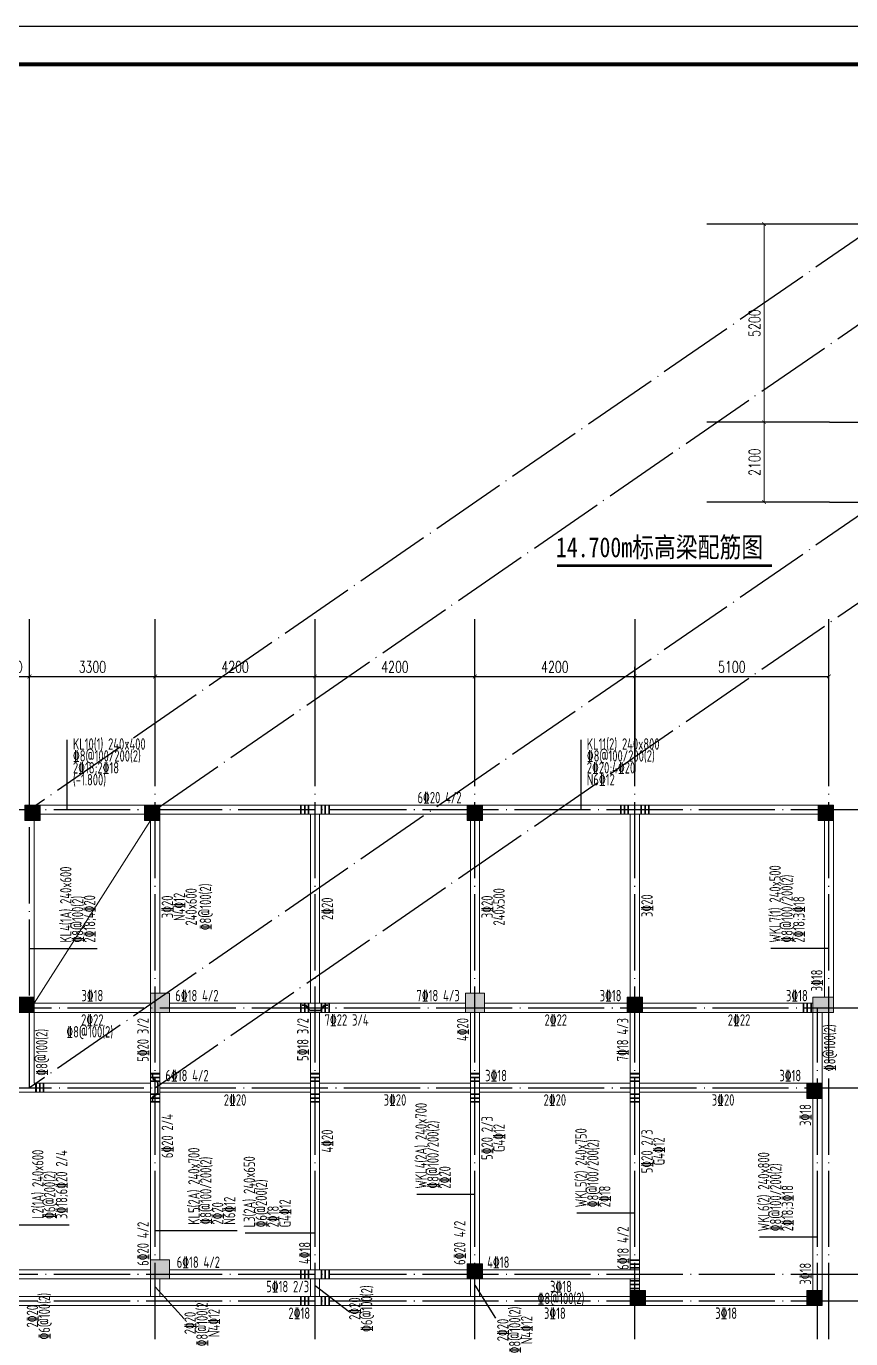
# Model space of a CAD drawing. Extents: x -638872 to -278819, y -139534 to 213996.
# Drawn here: x -314849 to -293188, y -38055 to -3591 of the extents above; entities that cross this region are included whole.
import ezdxf
from ezdxf.enums import TextEntityAlignment as Align

# ---------------------------------------------------------------- set-up
doc = ezdxf.new("R2010")
doc.units = 0
doc.header["$LTSCALE"] = 1000
doc.header["$MEASUREMENT"] = 0
doc.linetypes.add('DOTE', pattern=[2.42, 2, -0.2, 0.02, -0.2])
doc.linetypes.add('线型3', pattern=[500, 300, -200])
doc.layers.get('0').update_dxf_attribs({"linetype": 'CONTINUOUS'})
doc.layers.get('Defpoints').update_dxf_attribs({"linetype": 'CONTINUOUS'})
for name, color, linetype in [('AXIS', 171, 'CONTINUOUS'), ('DIM_SYMB', 3, 'CONTINUOUS'), ('DOTE', 14, 'DOTE'), ('TK', 4, 'CONTINUOUS')]:
    doc.layers.add(name, color=color, linetype=linetype)
for name, color, linetype, lineweight in [('COLU', 7, 'CONTINUOUS', 0), ('COLU_HATCH', 251, 'CONTINUOUS', 0), ('梁', 4, 'CONTINUOUS', 18), ('梁原位标注', 7, 'CONTINUOUS', 25), ('梁原位标注竖向', 7, 'CONTINUOUS', 25), ('梁虚线', 134, '线型3', 18), ('梁集中标注', 2, 'CONTINUOUS', 25), ('梁集中标注竖向', 2, 'CONTINUOUS', 25), ('次梁吊筋', 1, 'CONTINUOUS', 40), ('次梁吊筋标注', 7, 'CONTINUOUS', 18), ('次梁箍筋', 1, 'CONTINUOUS', 40), ('零厚板', 7, 'CONTINUOUS', 18)]:
    doc.layers.add(name, color=color, linetype=linetype, lineweight=lineweight)
doc.styles.add('_TCH_DIM_T3', font='SIMPLEX', dxfattribs={"width": 0.705882, "bigfont": 'GBCBIG'})
doc.styles.add('FromPkpm', font='Pkpmeng', dxfattribs={"width": 0.7, "bigfont": 'hztxt'})
doc.styles.add('HT', font='simhei.ttf', dxfattribs={"width": 0.8})
doc.dimstyles.new('_TCH_ARCH&&100', dxfattribs={"dimtxt": 297.5, "dimasz": 100, "dimexe": 250, "dimexo": 300, "dimgap": 100, "dimtad": 1, "dimdec": 0, "dimzin": 0, "dimdsep": 46, "dimtxsty": '_TCH_DIM_T3', "dimblk": 'ARCHTICK', "dimcen": 0.09, "dimclrt": 7, "dimazin": 2, "dimtfac": 1, "dimtdec": 0, "dimtix": 1, "dimtmove": 2, "dimatfit": 3, "dimfxl": 0, "dimtolj": 1, "dimtzin": 0, "dimarcsym": 0})

# ---------------------------------------------------------------- blocks, each defined once
blk = doc.blocks.new('_ArchTick')
at = {"color": 0, "linetype": 'ByBlock', "const_width": 0.15}
blk.add_lwpolyline([(-0.5, -0.5), (0.5, 0.5)], dxfattribs=at)
blk = doc.blocks.new('*D14')
at = {"layer": 'AXIS', "color": 0, "lineweight": -2}
for p, q in [((-129171, 109950), (-130840, 109950)), ((-130590, 104750), (-130590, 109950)), ((-129171, 104750), (-130840, 104750))]:
    blk.add_line(p, q, dxfattribs=at)
at = {"layer": 'Defpoints', "color": 0}
for p in [(-130590, 109950), (-128871, 109950), (-128871, 104750)]:
    blk.add_point(p, dxfattribs=at)
at = {"layer": 'AXIS', "color": 0, "lineweight": -2, "xscale": 100, "yscale": 100, "zscale": 100}
for p, rotation in [((-130590, 109950), 90), ((-130590, 104750), 270)]:
    blk.add_blockref('_ArchTick', p, dxfattribs=dict(at, rotation=rotation))
at = {"layer": 'AXIS', "color": 7, "insert": (-130838, 107350), "char_height": 297.5, "attachment_point": 5, "rotation": 90, "style": '_TCH_DIM_T3'}
blk.add_mtext('\\A1;5200', dxfattribs=at)
blk = doc.blocks.new('*D15')
at = {"layer": 'AXIS', "color": 0, "lineweight": -2}
for p, q in [((-129171, 104750), (-130840, 104750)), ((-130590, 102650), (-130590, 104750)), ((-129171, 102650), (-130840, 102650))]:
    blk.add_line(p, q, dxfattribs=at)
at = {"layer": 'Defpoints', "color": 0}
for p in [(-130590, 104750), (-128871, 104750), (-128871, 102650)]:
    blk.add_point(p, dxfattribs=at)
at = {"layer": 'AXIS', "color": 0, "lineweight": -2, "xscale": 100, "yscale": 100, "zscale": 100}
for p, rotation in [((-130590, 104750), 90), ((-130590, 102650), 270)]:
    blk.add_blockref('_ArchTick', p, dxfattribs=dict(at, rotation=rotation))
at = {"layer": 'AXIS', "color": 7, "insert": (-130838, 103700), "char_height": 297.5, "attachment_point": 5, "rotation": 90, "style": '_TCH_DIM_T3'}
blk.add_mtext('\\A1;2100', dxfattribs=at)
blk = doc.blocks.new('*D16')
at = {"layer": 'AXIS', "color": 0, "lineweight": -2}
for p, q in [((-127581, 101918), (-127581, 100535)), ((-124281, 101918), (-124281, 100535)), ((-127581, 100785), (-124281, 100785))]:
    blk.add_line(p, q, dxfattribs=at)
at = {"layer": 'Defpoints', "color": 0}
for p in [(-127581, 102218), (-124281, 102218), (-124281, 100785)]:
    blk.add_point(p, dxfattribs=at)
at = {"layer": 'AXIS', "color": 0, "lineweight": -2, "xscale": 100, "yscale": 100, "zscale": 100, "rotation": 180}
blk.add_blockref('_ArchTick', (-127581, 100785), dxfattribs=at)
at = {"layer": 'AXIS', "color": 0, "lineweight": -2, "xscale": 100, "yscale": 100, "zscale": 100}
blk.add_blockref('_ArchTick', (-124281, 100785), dxfattribs=at)
at = {"layer": 'AXIS', "color": 7, "insert": (-125931, 101033), "char_height": 297.5, "attachment_point": 5, "style": '_TCH_DIM_T3'}
blk.add_mtext('\\A1;3300', dxfattribs=at)
blk = doc.blocks.new('GeYuanFrame_11813176', base_point=(18.76, 4.34))
at = {"layer": 'TK'}
blk.add_line((43.76, 414.34), (751.76, 414.34), dxfattribs=at)
blk.add_lwpolyline([(18.76, 424.34), (761.76, 424.34), (761.76, 4.34), (18.76, 4.34), (18.76, 424.34)], dxfattribs=at)
at = {"layer": 'TK', "const_width": 1}
blk.add_lwpolyline([(751.76, 414.34), (43.76, 414.34), (43.76, 14.34), (751.76, 14.34)], close=True, dxfattribs=at)
blk = doc.blocks.new('*D770')
at = {"layer": 'AXIS', "color": 0, "lineweight": -2}
for p, q in [((-315662, -22864), (-315662, -20414)), ((-315662, -20664), (-314762, -20664)), ((-314762, -22864), (-314762, -20414))]:
    blk.add_line(p, q, dxfattribs=at)
at = {"layer": 'Defpoints', "color": 0}
for p in [(-314762, -20664), (-315662, -23164), (-314762, -23164)]:
    blk.add_point(p, dxfattribs=at)
at = {"layer": 'AXIS', "color": 0, "lineweight": -2, "xscale": 100, "yscale": 100, "zscale": 100, "rotation": 180}
blk.add_blockref('_ArchTick', (-315662, -20664), dxfattribs=at)
at = {"layer": 'AXIS', "color": 0, "lineweight": -2, "xscale": 100, "yscale": 100, "zscale": 100}
blk.add_blockref('_ArchTick', (-314762, -20664), dxfattribs=at)
at = {"layer": 'AXIS', "color": 7, "insert": (-315212, -20415), "char_height": 297.5, "attachment_point": 5, "style": '_TCH_DIM_T3'}
blk.add_mtext('\\A1;900', dxfattribs=at)
blk = doc.blocks.new('*D771')
at = {"layer": 'AXIS', "color": 0, "lineweight": -2}
for p, q in [((-314762, -22864), (-314762, -20414)), ((-314762, -20664), (-311462, -20664)), ((-311462, -22864), (-311462, -20414))]:
    blk.add_line(p, q, dxfattribs=at)
at = {"layer": 'Defpoints', "color": 0}
for p in [(-311462, -20664), (-314762, -23164), (-311462, -23164)]:
    blk.add_point(p, dxfattribs=at)
at = {"layer": 'AXIS', "color": 0, "lineweight": -2, "xscale": 100, "yscale": 100, "zscale": 100, "rotation": 180}
blk.add_blockref('_ArchTick', (-314762, -20664), dxfattribs=at)
at = {"layer": 'AXIS', "color": 0, "lineweight": -2, "xscale": 100, "yscale": 100, "zscale": 100}
blk.add_blockref('_ArchTick', (-311462, -20664), dxfattribs=at)
at = {"layer": 'AXIS', "color": 7, "insert": (-313112, -20415), "char_height": 297.5, "attachment_point": 5, "style": '_TCH_DIM_T3'}
blk.add_mtext('\\A1;3300', dxfattribs=at)
blk = doc.blocks.new('*D772')
at = {"layer": 'AXIS', "color": 0, "lineweight": -2}
for p, q in [((-311462, -22864), (-311462, -20414)), ((-311462, -20664), (-307262, -20664)), ((-307262, -22864), (-307262, -20414))]:
    blk.add_line(p, q, dxfattribs=at)
at = {"layer": 'Defpoints', "color": 0}
for p in [(-307262, -20664), (-311462, -23164), (-307262, -23164)]:
    blk.add_point(p, dxfattribs=at)
at = {"layer": 'AXIS', "color": 0, "lineweight": -2, "xscale": 100, "yscale": 100, "zscale": 100, "rotation": 180}
blk.add_blockref('_ArchTick', (-311462, -20664), dxfattribs=at)
at = {"layer": 'AXIS', "color": 0, "lineweight": -2, "xscale": 100, "yscale": 100, "zscale": 100}
blk.add_blockref('_ArchTick', (-307262, -20664), dxfattribs=at)
at = {"layer": 'AXIS', "color": 7, "insert": (-309362, -20415), "char_height": 297.5, "attachment_point": 5, "style": '_TCH_DIM_T3'}
blk.add_mtext('\\A1;4200', dxfattribs=at)
blk = doc.blocks.new('*D773')
at = {"layer": 'AXIS', "color": 0, "lineweight": -2}
for p, q in [((-307262, -22864), (-307262, -20414)), ((-307262, -20664), (-303062, -20664)), ((-303062, -22864), (-303062, -20414))]:
    blk.add_line(p, q, dxfattribs=at)
at = {"layer": 'Defpoints', "color": 0}
for p in [(-303062, -20664), (-307262, -23164), (-303062, -23164)]:
    blk.add_point(p, dxfattribs=at)
at = {"layer": 'AXIS', "color": 0, "lineweight": -2, "xscale": 100, "yscale": 100, "zscale": 100, "rotation": 180}
blk.add_blockref('_ArchTick', (-307262, -20664), dxfattribs=at)
at = {"layer": 'AXIS', "color": 0, "lineweight": -2, "xscale": 100, "yscale": 100, "zscale": 100}
blk.add_blockref('_ArchTick', (-303062, -20664), dxfattribs=at)
at = {"layer": 'AXIS', "color": 7, "insert": (-305162, -20415), "char_height": 297.5, "attachment_point": 5, "style": '_TCH_DIM_T3'}
blk.add_mtext('\\A1;4200', dxfattribs=at)
blk = doc.blocks.new('*D774')
at = {"layer": 'AXIS', "color": 0, "lineweight": -2}
for p, q in [((-303062, -22864), (-303062, -20414)), ((-303062, -20664), (-298862, -20664)), ((-298862, -22864), (-298862, -20414))]:
    blk.add_line(p, q, dxfattribs=at)
at = {"layer": 'Defpoints', "color": 0}
for p in [(-298862, -20664), (-303062, -23164), (-298862, -23164)]:
    blk.add_point(p, dxfattribs=at)
at = {"layer": 'AXIS', "color": 0, "lineweight": -2, "xscale": 100, "yscale": 100, "zscale": 100, "rotation": 180}
blk.add_blockref('_ArchTick', (-303062, -20664), dxfattribs=at)
at = {"layer": 'AXIS', "color": 0, "lineweight": -2, "xscale": 100, "yscale": 100, "zscale": 100}
blk.add_blockref('_ArchTick', (-298862, -20664), dxfattribs=at)
at = {"layer": 'AXIS', "color": 7, "insert": (-300962, -20415), "char_height": 297.5, "attachment_point": 5, "style": '_TCH_DIM_T3'}
blk.add_mtext('\\A1;4200', dxfattribs=at)
blk = doc.blocks.new('*D775')
at = {"layer": 'AXIS', "color": 0, "lineweight": -2}
for p, q in [((-298862, -22864), (-298862, -20414)), ((-298862, -20664), (-293762, -20664)), ((-293762, -22864), (-293762, -20414))]:
    blk.add_line(p, q, dxfattribs=at)
at = {"layer": 'Defpoints', "color": 0}
for p in [(-293762, -20664), (-298862, -23164), (-293762, -23164)]:
    blk.add_point(p, dxfattribs=at)
at = {"layer": 'AXIS', "color": 0, "lineweight": -2, "xscale": 100, "yscale": 100, "zscale": 100, "rotation": 180}
blk.add_blockref('_ArchTick', (-298862, -20664), dxfattribs=at)
at = {"layer": 'AXIS', "color": 0, "lineweight": -2, "xscale": 100, "yscale": 100, "zscale": 100}
blk.add_blockref('_ArchTick', (-293762, -20664), dxfattribs=at)
at = {"layer": 'AXIS', "color": 7, "insert": (-296312, -20415), "char_height": 297.5, "attachment_point": 5, "style": '_TCH_DIM_T3'}
blk.add_mtext('\\A1;5100', dxfattribs=at)
blk = doc.blocks.new('www')
at = {"layer": 'AXIS'}
for p, q in [((-128870.7, 109950.4), (-132089.7, 109950.4)), ((-128870.7, 104750.4), (-132089.7, 104750.4)), ((-128870.7, 102650.4), (-132089.7, 102650.4)), ((-127580.8, 102218.3), (-127580.8, 100215.6)), ((-124280.8, 102218.3), (-124280.8, 100215.6))]:
    blk.add_line(p, q, dxfattribs=at)
at = {"layer": 'DOTE', "color": 8, "linetype": 'DOTE'}
for p, q in [((-127580.8, 102218.3), (-127580.8, 110950.4)), ((-124280.8, 102160.1), (-124280.8, 110950.4)), ((-122441.4, 109950.4), (-128870.7, 109950.4)), ((-128870.7, 104750.4), (-122441.4, 104750.4)), ((-128870.7, 102650.4), (-122441.4, 102650.4))]:
    blk.add_line(p, q, dxfattribs=at)
at = {"layer": 'AXIS'}
for p1, p2, distance, text, picture, middle in [((-128870.7, 104750.4), (-128870.7, 109950.4), 1719, '5200', '*D14', (-130838.4, 107350.4)), ((-128870.7, 102650.4), (-128870.7, 104750.4), 1719, '2100', '*D15', (-130838.4, 103700.4)), ((-127580.8, 102218.3), (-124280.8, 102218.3), -1433.7, '3300', '*D16', (-125930.8, 101033.3))]:
    dim = blk.add_aligned_dim(p1=p1, p2=p2, distance=distance, text=text, dimstyle='_TCH_ARCH&&100', dxfattribs=at)
    dim.commit()
    dim.dimension.update_dxf_attribs({"geometry": picture, "text_midpoint": middle})

msp = doc.modelspace()

# ---------------------------------------------------------------- hatches: boundary and pattern name
at = {"layer": 'COLU_HATCH'}
for points in [[(-314482.43, -24443.97), (-314482.43, -24043.97), (-314882.43, -24043.97), (-314882.43, -24443.97)], [(-311342.43, -24443.97), (-311342.43, -24043.97), (-311742.43, -24043.97), (-311742.43, -24443.97)], [(-302862.43, -24443.97), (-302862.43, -24043.97), (-303262.43, -24043.97), (-303262.43, -24443.97)], [(-293642.43, -24443.97), (-293642.43, -24043.97), (-294042.43, -24043.97), (-294042.43, -24443.97)], [(-314642.43, -29483.97), (-314642.43, -29083.97), (-315042.43, -29083.97), (-315042.43, -29483.97)], [(-311082.43, -29483.97), (-311082.43, -28983.97), (-311582.43, -28983.97), (-311582.43, -29483.97)], [(-302812.43, -29483.97), (-302812.43, -28983.97), (-303312.43, -28983.97), (-303312.43, -29483.97)], [(-298662.43, -29483.97), (-298662.43, -29083.97), (-299062.43, -29083.97), (-299062.43, -29483.97)], [(-293642.43, -29483.97), (-293642.43, -29083.97), (-294182.43, -29083.97), (-294182.43, -29483.97)], [(-293942.43, -31743.97), (-293942.43, -31343.97), (-294342.43, -31343.97), (-294342.43, -31743.97)], [(-311082.43, -36483.97), (-311082.43, -35983.97), (-311582.43, -35983.97), (-311582.43, -36483.97)], [(-302862.43, -36483.97), (-302862.43, -36083.97), (-303262.43, -36083.97), (-303262.43, -36483.97)], [(-298582.43, -37183.97), (-298582.43, -36783.97), (-298982.43, -36783.97), (-298982.43, -37183.97)], [(-293942.43, -37183.97), (-293942.43, -36783.97), (-294342.43, -36783.97), (-294342.43, -37183.97)]]:
    msp.add_hatch(color=256, dxfattribs=at).paths.add_polyline_path(points)

# ---------------------------------------------------------------- linework, layer by layer
at = {"layer": 'AXIS'}
for p, q in [((-314762.43, -23163.97), (-314762.43, -19163.97)), ((-311462.43, -23163.97), (-311462.43, -19163.97)), ((-307262.43, -23163.97), (-307262.43, -19163.97)), ((-303062.43, -23163.97), (-303062.43, -19163.97)), ((-298862.43, -19163.97), (-298862.43, -23163.97)), ((-293762.43, -23163.97), (-293762.43, -19163.97))]:
    msp.add_line(p, q, dxfattribs=at)
at = {"layer": 'COLU'}
for points in [[(-314482.43, -24443.97), (-314482.43, -24043.97), (-314882.43, -24043.97), (-314882.43, -24443.97)], [(-311342.43, -24443.97), (-311342.43, -24043.97), (-311742.43, -24043.97), (-311742.43, -24443.97)], [(-302862.43, -24443.97), (-302862.43, -24043.97), (-303262.43, -24043.97), (-303262.43, -24443.97)], [(-293642.43, -24443.97), (-293642.43, -24043.97), (-294042.43, -24043.97), (-294042.43, -24443.97)], [(-314642.43, -29483.97), (-314642.43, -29083.97), (-315042.43, -29083.97), (-315042.43, -29483.97)], [(-311082.43, -29483.97), (-311082.43, -28983.97), (-311582.43, -28983.97), (-311582.43, -29483.97)], [(-302812.43, -29483.97), (-302812.43, -28983.97), (-303312.43, -28983.97), (-303312.43, -29483.97)], [(-298662.43, -29483.97), (-298662.43, -29083.97), (-299062.43, -29083.97), (-299062.43, -29483.97)], [(-293642.43, -29483.97), (-293642.43, -29083.97), (-294182.43, -29083.97), (-294182.43, -29483.97)], [(-293942.43, -31743.97), (-293942.43, -31343.97), (-294342.43, -31343.97), (-294342.43, -31743.97)], [(-311082.43, -36483.97), (-311082.43, -35983.97), (-311582.43, -35983.97), (-311582.43, -36483.97)], [(-302862.43, -36483.97), (-302862.43, -36083.97), (-303262.43, -36083.97), (-303262.43, -36483.97)], [(-298582.43, -37183.97), (-298582.43, -36783.97), (-298982.43, -36783.97), (-298982.43, -37183.97)], [(-293942.43, -37183.97), (-293942.43, -36783.97), (-294342.43, -36783.97), (-294342.43, -37183.97)]]:
    msp.add_lwpolyline(points, close=True, dxfattribs=at)
at = {"layer": 'DIM_SYMB', "const_width": 70}
msp.add_lwpolyline([(-300903.98, -17755.67), (-295255.49, -17755.67)], dxfattribs=at)
at = {"layer": 'DOTE', "color": 8, "linetype": 'DOTE'}
for p, q in [((-292457.2, -8785.78), (-314762.43, -24163.97)), ((-311462.43, -24163.97), (-289157.2, -8785.78)), ((-292457.2, -16085.78), (-314762.43, -31463.97)), ((-311462.43, -31463.97), (-289157.2, -16085.78)), ((-314762.43, -31463.97), (-314762.43, -23163.97)), ((-311462.43, -38063.97), (-311462.43, -23163.97)), ((-307262.43, -38063.97), (-307262.43, -23163.97)), ((-303062.43, -38063.97), (-303062.43, -23163.97)), ((-298862.43, -38063.97), (-298862.43, -23163.97)), ((-293762.43, -38063.97), (-293762.43, -23163.97)), ((-292762.43, -24163.97), (-337962.43, -24163.97)), ((-337962.43, -29363.97), (-292762.43, -29363.97)), ((-294062.43, -38063.97), (-294062.43, -29363.97)), ((-337962.43, -31463.97), (-292762.43, -31463.97)), ((-292762.43, -36363.97), (-337962.43, -36363.97)), ((-311462.43, -36692.63), (-310702.92, -37531.08)), ((-307262.43, -36659.97), (-306360.11, -37347.67)), ((-303062.43, -36649.96), (-302525.65, -37516.97)), ((-292762.43, -37063.97), (-337962.43, -37063.97))]:
    msp.add_line(p, q, dxfattribs=at)
at = {"layer": '梁', "lineweight": 18, "ltscale": 1}
for p, q in [((-314482.43, -24043.97), (-311742.43, -24043.97)), ((-311342.43, -24043.97), (-303262.43, -24043.97)), ((-302862.43, -24043.97), (-298862.43, -24043.97)), ((-298862.43, -24043.97), (-294042.43, -24043.97)), ((-314642.43, -29083.97), (-314642.43, -24443.97)), ((-314482.43, -24283.97), (-311742.43, -24283.97)), ((-311582.43, -28983.97), (-311582.43, -24443.97)), ((-293642.43, -29083.97), (-293642.43, -24443.97)), ((-314642.43, -29243.97), (-311582.43, -29243.97)), ((-293942.43, -31343.97), (-293942.43, -29483.97)), ((-293942.43, -36783.97), (-293942.43, -31743.97)), ((-298742.43, -36243.97), (-298742.43, -36483.97)), ((-332342.43, -37183.97), (-298982.43, -37183.97)), ((-298582.43, -37183.97), (-294342.43, -37183.97))]:
    msp.add_line(p, q, dxfattribs=at)
at = {"layer": '梁虚线', "lineweight": 18, "ltscale": 1}
for p, q in [((-311342.43, -24283.97), (-303262.43, -24283.97)), ((-311342.43, -28983.97), (-311342.43, -24443.97)), ((-307382.43, -29243.97), (-307382.43, -24283.97)), ((-307142.43, -29243.97), (-307142.43, -24283.97)), ((-303182.43, -28983.97), (-303182.43, -24443.97)), ((-302942.43, -28983.97), (-302942.43, -24443.97)), ((-302862.43, -24283.97), (-298862.43, -24283.97)), ((-298982.43, -29083.97), (-298982.43, -24283.97)), ((-298862.43, -24283.97), (-294042.43, -24283.97)), ((-298742.43, -29083.97), (-298742.43, -24283.97)), ((-293882.43, -29083.97), (-293882.43, -24443.97)), ((-311082.43, -29243.97), (-303312.43, -29243.97)), ((-302812.43, -29243.97), (-299062.43, -29243.97)), ((-298662.43, -29243.97), (-294182.43, -29243.97)), ((-314642.43, -29483.97), (-311582.43, -29483.97)), ((-314642.43, -31343.97), (-314642.43, -29483.97)), ((-311582.43, -35983.97), (-311582.43, -29483.97)), ((-311342.43, -35983.97), (-311342.43, -29483.97)), ((-311082.43, -29483.97), (-303312.43, -29483.97)), ((-307382.43, -36243.97), (-307382.43, -29483.97)), ((-307142.43, -36243.97), (-307142.43, -29483.97)), ((-303182.43, -36083.97), (-303182.43, -29483.97)), ((-302942.43, -36083.97), (-302942.43, -29483.97)), ((-302812.43, -29483.97), (-299062.43, -29483.97)), ((-298982.43, -36243.97), (-298982.43, -29483.97)), ((-298742.43, -36243.97), (-298742.43, -29483.97)), ((-298662.43, -29483.97), (-294182.43, -29483.97)), ((-294182.43, -31343.97), (-294182.43, -29483.97)), ((-314642.43, -31343.97), (-311582.43, -31343.97)), ((-311342.43, -31343.97), (-307382.43, -31343.97)), ((-307142.43, -31343.97), (-303182.43, -31343.97)), ((-302942.43, -31343.97), (-298982.43, -31343.97)), ((-298742.43, -31343.97), (-294342.43, -31343.97)), ((-315542.43, -31583.97), (-314762.43, -31583.97)), ((-314762.43, -31583.97), (-311582.43, -31583.97)), ((-311342.43, -31583.97), (-307382.43, -31583.97)), ((-307142.43, -31583.97), (-303182.43, -31583.97)), ((-302942.43, -31583.97), (-298982.43, -31583.97)), ((-298742.43, -31583.97), (-294342.43, -31583.97)), ((-294182.43, -36783.97), (-294182.43, -31743.97)), ((-319742.43, -36243.97), (-311582.43, -36243.97)), ((-319742.43, -36483.97), (-311582.43, -36483.97)), ((-311582.43, -36943.97), (-311582.43, -36483.97)), ((-311342.43, -36943.97), (-311342.43, -36483.97)), ((-311082.43, -36243.97), (-303262.43, -36243.97)), ((-311082.43, -36483.97), (-303262.43, -36483.97)), ((-307382.43, -36943.97), (-307382.43, -36483.97)), ((-307142.43, -36943.97), (-307142.43, -36483.97)), ((-303182.43, -36943.97), (-303182.43, -36483.97)), ((-302942.43, -36943.97), (-302942.43, -36483.97)), ((-302862.43, -36243.97), (-298742.43, -36243.97)), ((-302862.43, -36483.97), (-298742.43, -36483.97)), ((-298982.43, -36783.97), (-298982.43, -36483.97)), ((-298742.43, -36783.97), (-298742.43, -36483.97)), ((-332342.43, -36943.97), (-298982.43, -36943.97)), ((-298582.43, -36943.97), (-294342.43, -36943.97))]:
    msp.add_line(p, q, dxfattribs=at)
at = {"layer": '梁集中标注', "linetype": 'Continuous', "lineweight": 25, "ltscale": 1}
for p, q in [((-313772.43, -24163.97), (-313772.43, -22325.22)), ((-300272.43, -24163.97), (-300272.43, -22325.22))]:
    msp.add_line(p, q, dxfattribs=at)
at = {"layer": '梁集中标注竖向', "linetype": 'Continuous', "lineweight": 25, "ltscale": 1}
for p, q in [((-314762.43, -27803.97), (-312985.83, -27803.97)), ((-293762.43, -27803.97), (-295288.68, -27803.97)), ((-303062.43, -34263.97), (-304588.68, -34263.97)), ((-298862.43, -34753.97), (-300388.68, -34753.97)), ((-315662.43, -35059.55), (-313720.25, -35059.55)), ((-311462.43, -35210.11), (-309307.37, -35210.11)), ((-307262.43, -35281.07), (-309101.18, -35281.07)), ((-294062.43, -35383.97), (-295588.68, -35383.97))]:
    msp.add_line(p, q, dxfattribs=at)
at = {"layer": '次梁吊筋', "linetype": 'Continuous', "ltscale": 1, "const_width": 44.9}
for points in [[(-307607.43, -29293.97), (-307507.43, -29293.97)], [(-307507.43, -29293.97), (-307407.43, -29433.97)], [(-307117.43, -29433.97), (-307017.43, -29293.97)], [(-307017.43, -29293.97), (-306917.43, -29293.97)], [(-307407.43, -29433.97), (-307117.43, -29433.97)], [(-311532.43, -31218.97), (-311532.43, -31118.97)], [(-311392.43, -31318.97), (-311532.43, -31218.97)], [(-311392.43, -31608.97), (-311392.43, -31318.97)], [(-311532.43, -31708.97), (-311392.43, -31608.97)], [(-311532.43, -31808.97), (-311532.43, -31708.97)]]:
    msp.add_lwpolyline(points, dxfattribs=at)
at = {"layer": '次梁箍筋', "linetype": 'Continuous', "ltscale": 1, "const_width": 44.9}
for points in [[(-307632.43, -24043.97), (-307632.43, -24283.97)], [(-307532.43, -24043.97), (-307532.43, -24283.97)], [(-307432.43, -24043.97), (-307432.43, -24283.97)], [(-307092.43, -24043.97), (-307092.43, -24283.97)], [(-306992.43, -24043.97), (-306992.43, -24283.97)], [(-306892.43, -24043.97), (-306892.43, -24283.97)], [(-299232.43, -24043.97), (-299232.43, -24283.97)], [(-299132.43, -24043.97), (-299132.43, -24283.97)], [(-299032.43, -24043.97), (-299032.43, -24283.97)], [(-298692.43, -24043.97), (-298692.43, -24283.97)], [(-298592.43, -24043.97), (-298592.43, -24283.97)], [(-298492.43, -24043.97), (-298492.43, -24283.97)], [(-307632.43, -29243.97), (-307632.43, -29483.97)], [(-307532.43, -29243.97), (-307532.43, -29483.97)], [(-307432.43, -29243.97), (-307432.43, -29483.97)], [(-307092.43, -29243.97), (-307092.43, -29483.97)], [(-306992.43, -29243.97), (-306992.43, -29483.97)], [(-306892.43, -29243.97), (-306892.43, -29483.97)], [(-294432.43, -29243.97), (-294432.43, -29483.97)], [(-294332.43, -29243.97), (-294332.43, -29483.97)], [(-294232.43, -29243.97), (-294232.43, -29483.97)], [(-314592.43, -31343.97), (-314592.43, -31583.97)], [(-314492.43, -31343.97), (-314492.43, -31583.97)], [(-314392.43, -31343.97), (-314392.43, -31583.97)], [(-311582.43, -31093.97), (-311342.43, -31093.97)], [(-311582.43, -31193.97), (-311342.43, -31193.97)], [(-311582.43, -31293.97), (-311342.43, -31293.97)], [(-307382.43, -31093.97), (-307142.43, -31093.97)], [(-307382.43, -31193.97), (-307142.43, -31193.97)], [(-307382.43, -31293.97), (-307142.43, -31293.97)], [(-303182.43, -31093.97), (-302942.43, -31093.97)], [(-303182.43, -31193.97), (-302942.43, -31193.97)], [(-303182.43, -31293.97), (-302942.43, -31293.97)], [(-298982.43, -31093.97), (-298742.43, -31093.97)], [(-298982.43, -31193.97), (-298742.43, -31193.97)], [(-298982.43, -31293.97), (-298742.43, -31293.97)], [(-311582.43, -31633.97), (-311342.43, -31633.97)], [(-307382.43, -31633.97), (-307142.43, -31633.97)], [(-303182.43, -31633.97), (-302942.43, -31633.97)], [(-298982.43, -31633.97), (-298742.43, -31633.97)], [(-311582.43, -31733.97), (-311342.43, -31733.97)], [(-311582.43, -31833.97), (-311342.43, -31833.97)], [(-307382.43, -31733.97), (-307142.43, -31733.97)], [(-307382.43, -31833.97), (-307142.43, -31833.97)], [(-303182.43, -31733.97), (-302942.43, -31733.97)], [(-303182.43, -31833.97), (-302942.43, -31833.97)], [(-298982.43, -31733.97), (-298742.43, -31733.97)], [(-298982.43, -31833.97), (-298742.43, -31833.97)], [(-298982.43, -35993.97), (-298742.43, -35993.97)], [(-298982.43, -36093.97), (-298742.43, -36093.97)], [(-298982.43, -36193.97), (-298742.43, -36193.97)], [(-307632.43, -36243.97), (-307632.43, -36483.97)], [(-307532.43, -36243.97), (-307532.43, -36483.97)], [(-307432.43, -36243.97), (-307432.43, -36483.97)], [(-307092.43, -36243.97), (-307092.43, -36483.97)], [(-306992.43, -36243.97), (-306992.43, -36483.97)], [(-306892.43, -36243.97), (-306892.43, -36483.97)], [(-298982.43, -36533.97), (-298742.43, -36533.97)], [(-298982.43, -36633.97), (-298742.43, -36633.97)], [(-298982.43, -36733.97), (-298742.43, -36733.97)], [(-307632.43, -36943.97), (-307632.43, -37183.97)], [(-307532.43, -36943.97), (-307532.43, -37183.97)], [(-307432.43, -36943.97), (-307432.43, -37183.97)], [(-307092.43, -36943.97), (-307092.43, -37183.97)], [(-306992.43, -36943.97), (-306992.43, -37183.97)], [(-306892.43, -36943.97), (-306892.43, -37183.97)]]:
    msp.add_lwpolyline(points, dxfattribs=at)
at = {"layer": '零厚板', "lineweight": 18, "ltscale": 1}
msp.add_line((-311582.43, -24443.97), (-314642.43, -29243.97), dxfattribs=at)

# ---------------------------------------------------------------- block references
at = {"layer": 'COLU_HATCH', "xscale": 100, "yscale": 100, "zscale": 100}
msp.add_blockref('GeYuanFrame_11813176', (-353118.7, -45590.96), dxfattribs=at)
at = {"layer": '次梁吊筋标注'}
msp.add_blockref('www', (-164876.4, -118736.14), dxfattribs=at)

# ---------------------------------------------------------------- texts
at = {"layer": 'DIM_SYMB', "color": 7, "style": 'HT', "width": 0.8}
msp.add_text('14.700m标高梁配筋图', height=525.7384, dxfattribs=at).set_placement((-300933.84, -17532.97))
at = {"layer": '梁原位标注', "lineweight": 25, "style": 'FromPkpm', "width": 0.7}
for s, p in [('6\x8420 4/2', (-303412.43, -23993.97)), ('7\x8418 4/3', (-303462.43, -29193.97)), ('3\x8418', (-299212.43, -29193.97)), ('3\x8418', (-294317.99, -29193.97)), ('3\x8418', (-294492.43, -31293.97)), ('6\x8418 4/2', (-309760.31, -36193.97)), ('4\x8418', (-302156.33, -36193.97))]:
    msp.add_text(s, height=300, dxfattribs=at).set_placement(p, align=Align.RIGHT)
msp.add_text('3\x8418', height=300, dxfattribs=at).set_placement((-313112.43, -29193.97), align=Align.CENTER)
for s, p in [('6\x8418 4/2', (-310932.43, -29193.97)), ('6\x8418 4/2', (-311192.43, -31293.97)), ('3\x8418', (-302792.43, -31293.97))]:
    msp.add_text(s, height=300, dxfattribs=at).set_placement(p)
for s, p in [('2\x8422', (-313112.43, -29533.97)), ('7\x8422 3/4', (-306432.79, -29533.97)), ('2\x8422', (-300937.43, -29533.97)), ('2\x8422', (-296122.43, -29533.97)), ('\x848@100(2)', (-313181.24, -29845.03)), ('2\x8420', (-309362.43, -31633.97)), ('3\x8420', (-305162.43, -31633.97)), ('2\x8420', (-300962.43, -31633.97)), ('3\x8420', (-296542.43, -31633.97)), ('5\x8418 2/3', (-307981.04, -36533.97)), ('\x848@100(2)', (-300802.43, -36846.47)), ('3\x8418', (-300802.43, -36533.97)), ('2\x8418', (-307675.95, -37233.97)), ('3\x8418', (-300962.43, -37233.97)), ('3\x8418', (-296462.43, -37233.97))]:
    msp.add_text(s, height=300, dxfattribs=at).set_placement(p, align=Align.TOP_CENTER)
msp.add_text('6\x8418 4/2', height=300, rotation=90, dxfattribs=at).set_placement((-299021.31, -36243.97))
at = {"layer": '梁原位标注竖向', "lineweight": 25, "style": 'FromPkpm', "width": 0.7}
for s, p in [('\x848@100(2)', (-310291.42, -26716.22)), ('3\x8420', (-311292.43, -26713.97)), ('N4\x8412', (-310979.93, -26713.97)), ('240x600', (-310667.43, -26713.97)), ('2\x8420', (-307092.43, -26763.97)), ('3\x8420', (-302892.43, -26713.97)), ('240x500', (-302579.93, -26713.97)), ('3\x8420', (-298692.43, -26683.97)), ('\x848@100(2)', (-314592.43, -30533.97)), ('\x848@100(2)', (-293892.43, -30413.97)), ('6\x8420 2/4', (-311292.43, -32733.97)), ('5\x8420 2/3', (-302892.43, -32783.97)), ('4\x8420', (-307092.43, -32863.97)), ('G4\x8412', (-302579.93, -32783.97)), ('5\x8420 2/3', (-298692.43, -33133.97)), ('G4\x8412', (-298379.93, -33133.97)), ('\x846@100(2)', (-314524.11, -37463.95)), ('\x846@100(2)', (-306056.79, -37264.48)), ('2\x8420', (-314836.61, -37463.95)), ('\x848@100(2)', (-310381.32, -37642.61)), ('2\x8420', (-306369.29, -37264.48)), ('2\x8420', (-310693.82, -37642.61)), ('N4\x8412', (-310068.82, -37642.61)), ('2\x8420', (-302478.83, -37826.15)), ('\x848@100(2)', (-302166.33, -37826.15)), ('N4\x8412', (-301853.83, -37826.15))]:
    msp.add_text(s, height=300, rotation=90, dxfattribs=at).set_placement(p, align=Align.TOP_CENTER)
for s, p in [('3\x8418', (-293932.43, -28933.97)), ('6\x8420 4/2', (-311632.43, -36140.99)), ('6\x8420 4/2', (-303312.43, -36115.28)), ('4\x8418', (-307382.43, -36093.97)), ('3\x8418', (-294232.43, -36633.97))]:
    msp.add_text(s, height=300, rotation=90, dxfattribs=at).set_placement(p)
for s, p in [('5\x8420 3/2', (-311632.43, -29633.97)), ('5\x8418 3/2', (-307432.43, -29633.97)), ('4\x8420', (-303232.43, -29633.97)), ('7\x8418 4/3', (-299032.43, -29633.97)), ('3\x8418', (-294232.43, -31893.97))]:
    msp.add_text(s, height=300, rotation=90, dxfattribs=at).set_placement(p, align=Align.RIGHT)
at = {"layer": '梁集中标注', "lineweight": 25, "style": 'FromPkpm', "width": 0.7}
for s, p in [('KL10(1) 240x400', (-313622.43, -22587.72)), ('KL11(2) 240x800', (-300122.43, -22587.72)), ('\x848@100/200(2)', (-313622.43, -22900.22)), ('\x848@100/200(2)', (-300122.43, -22900.22)), ('2\x8418;2\x8418', (-313622.43, -23212.72)), ('2\x8420;4\x8420', (-300122.43, -23212.72)), ('(-1.800)', (-313622.43, -23525.22)), ('N6\x8412', (-300122.43, -23525.22))]:
    msp.add_text(s, height=300, dxfattribs=at).set_placement(p)
at = {"layer": '梁集中标注竖向', "lineweight": 25, "style": 'FromPkpm', "width": 0.7}
for s, p in [('KL4(1A) 240x600', (-313660.83, -27653.97)), ('WKL7(1) 240x500', (-295026.18, -27653.97)), ('\x848@100/200(2)', (-294713.68, -27653.97)), ('\x848@100(2)', (-313348.33, -27653.97)), ('2\x8418;4\x8420', (-313035.83, -27653.97)), ('2\x8418;3\x8418', (-294401.18, -27653.97)), ('WKL4(2A) 240x700', (-304326.18, -34113.97)), ('\x848@100/200(2)', (-304013.68, -34113.97)), ('WKL5(2) 240x750', (-300126.18, -34603.97)), ('KL5(2A) 240x700', (-310294.87, -35060.11)), ('\x848@100/200(2)', (-299813.68, -34603.97)), ('L2(1A) 240x600', (-314395.25, -34909.55)), ('3\x8418;6\x8420 2/4', (-313770.25, -34909.55)), ('\x848@100/200(2)', (-309982.37, -35060.11)), ('L3(2A) 240x650', (-308838.68, -35131.07)), ('WKL6(2) 240x800', (-295326.18, -35233.97)), ('\x846@200(2)', (-314082.75, -34909.55)), ('2\x8420', (-303701.18, -34113.97)), ('\x848@100/200(2)', (-295013.68, -35233.97)), ('\x846@200(2)', (-308526.18, -35131.07)), ('2\x8418', (-299501.18, -34603.97)), ('2\x8418;3\x8418', (-294701.18, -35233.97)), ('N6\x8412', (-309357.37, -35060.11)), ('G4\x8412', (-307901.18, -35131.07)), ('2\x8420', (-309669.87, -35060.11)), ('2\x8418', (-308213.68, -35131.07))]:
    msp.add_text(s, height=300, rotation=90, dxfattribs=at).set_placement(p)

# ---------------------------------------------------------------- dimensions: what is measured, and where the dimension line sits
at = {"layer": 'AXIS'}
for p1, p2, text, picture, middle in [((-315662.43, -23163.97), (-314762.43, -23163.97), '900', '*D770', (-315212.43, -20415.22)), ((-314762.43, -23163.97), (-311462.43, -23163.97), '3300', '*D771', (-313112.43, -20415.22)), ((-311462.43, -23163.97), (-307262.43, -23163.97), '4200', '*D772', (-309362.43, -20415.22)), ((-307262.43, -23163.97), (-303062.43, -23163.97), '4200', '*D773', (-305162.43, -20415.22)), ((-303062.43, -23163.97), (-298862.43, -23163.97), '4200', '*D774', (-300962.43, -20415.22)), ((-298862.43, -23163.97), (-293762.43, -23163.97), '5100', '*D775', (-296312.43, -20415.22))]:
    dim = msp.add_aligned_dim(p1=p1, p2=p2, distance=2500, text=text, dimstyle='_TCH_ARCH&&100', dxfattribs=at)
    dim.commit()
    dim.dimension.update_dxf_attribs({"geometry": picture, "text_midpoint": middle})

doc.saveas('drawing.dxf')
